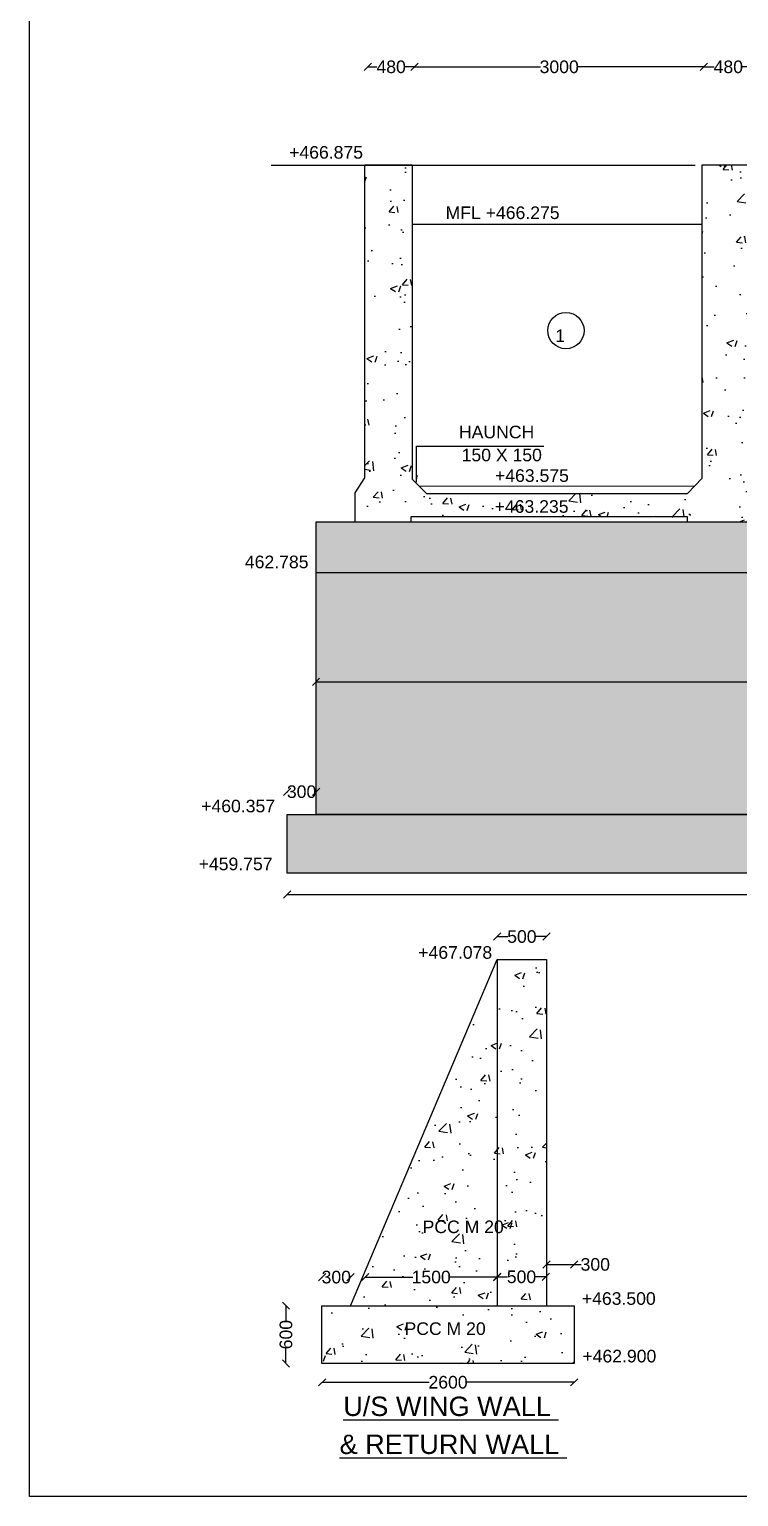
# Model space of a CAD drawing. Header units: millimetres. Extents: x 5124 to 2827070, y 2311 to 44738236.
# Drawn here: x 2780977 to 2788295, y 44707990 to 44723133 of the extents above; entities that cross this region are included whole.
import ezdxf

# ---------------------------------------------------------------- set-up
doc = ezdxf.new("R2010")
doc.units = ezdxf.units.MM
doc.header["$MEASUREMENT"] = 0
doc.layers.add('TEXT', color=7, linetype='Continuous')
doc.styles.get("Standard").update_dxf_attribs({"font": 'arial.ttf', "height": 130})
doc.dimstyles.get("Standard").update_dxf_attribs({"dimtxt": 130, "dimasz": 75, "dimexe": 0.18, "dimexo": 0.0625, "dimgap": 0.09, "dimtad": 0, "dimdec": 0, "dimzin": 0, "dimdsep": 46, "dimtxsty": 'Standard', "dimblk": 'OBLIQUE', "dimcen": 0.09, "dimse1": 1, "dimse2": 1, "dimadec": 0, "dimazin": 0, "dimtfac": 1, "dimtdec": 0, "dimtofl": 0, "dimtmove": 0, "dimatfit": 3, "dimfxl": 1, "dimtolj": 1, "dimtzin": 0, "dimarcsym": 0})
pattern_1 = [(50, (0, 0), (717.2601826, -62.752135), [75, -825]), (355, (0, 0), (-138.751334, 752.192134), [60, -660]), (100.4514, (59.8, -5.2), (578.509382, 689.439542), [63.74019, -701.142112]), (46.1842, (0, 200), (1067.241049, -165.519014), [112.5, -1237.5]), (96.6356, (88.9, 186.2), (934.662706, 974.11787), [95.610288, -1051.713]), (351.1842, (0, 200), (934.661945, 974.1186), [90, -990]), (21, (100, 150), (596.907052, -402.618891), [75, -825]), (326, (100, 150), (243.315332, 725.150045), [60, -660]), (71.4514, (149.74, 116.45), (840.222629, 322.530497), [63.74019, -701.142112]), (37.5, (0, 0), (12.1598553, 332.8938538), [0, -652, 0, -670, 0, -662.5]), (7.5, (0, 0), (263.0695374, 394.411712), [0, -382, 0, -637, 0, -252.5]), (327.5, (-223, 0), (533.8224362, -22.5548717), [0, -250, 0, -780, 0, -1035]), (317.5, (-323, 0), (583.1861693, 100.1049823), [0, -325, 0, -518, 0, -735])]

# ---------------------------------------------------------------- blocks, each defined once
blk = doc.blocks.new('_Oblique')
at = {"color": 0, "linetype": 'ByBlock', "lineweight": -2}
blk.add_line((-0.5, -0.5), (0.5, 0.5), dxfattribs=at)
blk = doc.blocks.new('*D41')
at = {"layer": 'Defpoints', "color": 0, "transparency": 16777216}
for p in [(2784951, 44722746), (2784469, 44721726), (2784951, 44721726)]:
    blk.add_point(p, dxfattribs=at)
at = {"layer": 'TEXT', "color": 0, "lineweight": -2, "transparency": 16777216}
for p, q in [((2784469, 44722746), (2784564, 44722746)), ((2784951, 44722746), (2784856, 44722746))]:
    blk.add_line(p, q, dxfattribs=at)
at = {"layer": 'TEXT', "color": 0, "lineweight": -2, "transparency": 16777216, "xscale": 75, "yscale": 75, "zscale": 75, "rotation": 180}
blk.add_blockref('_Oblique', (2784469, 44722746), dxfattribs=at)
at = {"layer": 'TEXT', "color": 0, "lineweight": -2, "transparency": 16777216, "xscale": 75, "yscale": 75, "zscale": 75}
blk.add_blockref('_Oblique', (2784951, 44722746), dxfattribs=at)
at = {"layer": 'TEXT', "color": 0, "transparency": 16777216, "insert": (2784710, 44722746), "char_height": 130, "attachment_point": 5}
blk.add_mtext('\\A1;480', dxfattribs=at)
blk = doc.blocks.new('*D24')
at = {"layer": 'Defpoints', "color": 0, "transparency": 16777216}
for p in [(2784951, 44722746), (2787937, 44722746), (2787937, 44722746)]:
    blk.add_point(p, dxfattribs=at)
at = {"layer": 'TEXT', "color": 0, "lineweight": -2, "transparency": 16777216}
for p, q in [((2784951, 44722746), (2786250, 44722746)), ((2787937, 44722746), (2786638, 44722746))]:
    blk.add_line(p, q, dxfattribs=at)
at = {"layer": 'TEXT', "color": 0, "lineweight": -2, "transparency": 16777216, "xscale": 75, "yscale": 75, "zscale": 75, "rotation": 180}
blk.add_blockref('_Oblique', (2784951, 44722746), dxfattribs=at)
at = {"layer": 'TEXT', "color": 0, "lineweight": -2, "transparency": 16777216, "xscale": 75, "yscale": 75, "zscale": 75}
blk.add_blockref('_Oblique', (2787937, 44722746), dxfattribs=at)
at = {"layer": 'TEXT', "color": 0, "transparency": 16777216, "insert": (2786444, 44722746), "char_height": 130, "attachment_point": 5}
blk.add_mtext('\\A1;3000', dxfattribs=at)
blk = doc.blocks.new('*D25')
at = {"layer": 'Defpoints', "color": 0, "transparency": 16777216}
for p in [(2787937, 44722746), (2788441, 44722746), (2788441, 44722746)]:
    blk.add_point(p, dxfattribs=at)
at = {"layer": 'TEXT', "color": 0, "lineweight": -2, "transparency": 16777216}
for p, q in [((2787937, 44722746), (2788043, 44722746)), ((2788441, 44722746), (2788335, 44722746))]:
    blk.add_line(p, q, dxfattribs=at)
at = {"layer": 'TEXT', "color": 0, "lineweight": -2, "transparency": 16777216, "xscale": 75, "yscale": 75, "zscale": 75, "rotation": 180}
blk.add_blockref('_Oblique', (2787937, 44722746), dxfattribs=at)
at = {"layer": 'TEXT', "color": 0, "lineweight": -2, "transparency": 16777216, "xscale": 75, "yscale": 75, "zscale": 75}
blk.add_blockref('_Oblique', (2788441, 44722746), dxfattribs=at)
at = {"layer": 'TEXT', "color": 0, "transparency": 16777216, "insert": (2788189, 44722746), "char_height": 130, "attachment_point": 5}
blk.add_mtext('\\A1;480', dxfattribs=at)
blk = doc.blocks.new('*D54')
at = {"layer": 'Defpoints', "color": 0, "transparency": 16777216}
for p in [(2786312, 44713770), (2785805, 44713532), (2786312, 44713532)]:
    blk.add_point(p, dxfattribs=at)
at = {"layer": 'TEXT', "color": 0, "lineweight": -2, "transparency": 16777216}
for p, q in [((2785805, 44713770), (2785915, 44713770)), ((2786312, 44713770), (2786202, 44713770))]:
    blk.add_line(p, q, dxfattribs=at)
at = {"layer": 'TEXT', "color": 0, "lineweight": -2, "transparency": 16777216, "xscale": 75, "yscale": 75, "zscale": 75, "rotation": 180}
blk.add_blockref('_Oblique', (2785805, 44713770), dxfattribs=at)
at = {"layer": 'TEXT', "color": 0, "lineweight": -2, "transparency": 16777216, "xscale": 75, "yscale": 75, "zscale": 75}
blk.add_blockref('_Oblique', (2786312, 44713770), dxfattribs=at)
at = {"layer": 'TEXT', "color": 0, "transparency": 16777216, "insert": (2786059, 44713770), "char_height": 130, "attachment_point": 5}
blk.add_mtext('\\A1;500', dxfattribs=at)
blk = doc.blocks.new('*D55')
at = {"layer": 'Defpoints', "color": 0, "transparency": 16777216}
for p in [(2784291, 44710255), (2783997, 44709961), (2784291, 44709961)]:
    blk.add_point(p, dxfattribs=at)
at = {"layer": 'TEXT', "color": 0, "lineweight": -2, "transparency": 16777216}
for p, q in [((2783997, 44710255), (2784001, 44710255)), ((2784291, 44710255), (2784287, 44710255))]:
    blk.add_line(p, q, dxfattribs=at)
at = {"layer": 'TEXT', "color": 0, "lineweight": -2, "transparency": 16777216, "xscale": 75, "yscale": 75, "zscale": 75, "rotation": 180}
blk.add_blockref('_Oblique', (2783997, 44710255), dxfattribs=at)
at = {"layer": 'TEXT', "color": 0, "lineweight": -2, "transparency": 16777216, "xscale": 75, "yscale": 75, "zscale": 75}
blk.add_blockref('_Oblique', (2784291, 44710255), dxfattribs=at)
at = {"layer": 'TEXT', "color": 0, "transparency": 16777216, "insert": (2784144, 44710255), "char_height": 130, "attachment_point": 5}
blk.add_mtext('\\A1;300', dxfattribs=at)
blk = doc.blocks.new('*D56')
at = {"layer": 'Defpoints', "color": 0, "transparency": 16777216}
for p in [(2784441, 44710255), (2785805, 44710256), (2785805, 44710224)]:
    blk.add_point(p, dxfattribs=at)
at = {"layer": 'TEXT', "color": 0, "lineweight": -2, "transparency": 16777216}
for p, q in [((2784441, 44710256), (2784935, 44710256)), ((2785805, 44710256), (2785311, 44710256))]:
    blk.add_line(p, q, dxfattribs=at)
at = {"layer": 'TEXT', "color": 0, "lineweight": -2, "transparency": 16777216, "xscale": 75, "yscale": 75, "zscale": 75, "rotation": 180}
blk.add_blockref('_Oblique', (2784441, 44710256), dxfattribs=at)
at = {"layer": 'TEXT', "color": 0, "lineweight": -2, "transparency": 16777216, "xscale": 75, "yscale": 75, "zscale": 75}
blk.add_blockref('_Oblique', (2785805, 44710256), dxfattribs=at)
at = {"layer": 'TEXT', "color": 0, "transparency": 16777216, "insert": (2785123, 44710256), "char_height": 130, "attachment_point": 5}
blk.add_mtext('\\A1;1500', dxfattribs=at)
blk = doc.blocks.new('*D57')
at = {"layer": 'Defpoints', "color": 0, "transparency": 16777216}
for p in [(2785805, 44710256), (2786305, 44710258), (2786305, 44710256)]:
    blk.add_point(p, dxfattribs=at)
at = {"layer": 'TEXT', "color": 0, "lineweight": -2, "transparency": 16777216}
for p, q in [((2785805, 44710258), (2785912, 44710258)), ((2786305, 44710258), (2786199, 44710258))]:
    blk.add_line(p, q, dxfattribs=at)
at = {"layer": 'TEXT', "color": 0, "lineweight": -2, "transparency": 16777216, "xscale": 75, "yscale": 75, "zscale": 75, "rotation": 180}
blk.add_blockref('_Oblique', (2785805, 44710258), dxfattribs=at)
at = {"layer": 'TEXT', "color": 0, "lineweight": -2, "transparency": 16777216, "xscale": 75, "yscale": 75, "zscale": 75}
blk.add_blockref('_Oblique', (2786305, 44710258), dxfattribs=at)
at = {"layer": 'TEXT', "color": 0, "transparency": 16777216, "insert": (2786055, 44710258), "char_height": 130, "attachment_point": 5}
blk.add_mtext('\\A1;500', dxfattribs=at)
blk = doc.blocks.new('*D58')
at = {"layer": 'Defpoints', "color": 0, "transparency": 16777216}
for p in [(2786597, 44710386), (2786312, 44709961), (2786597, 44709961)]:
    blk.add_point(p, dxfattribs=at)
at = {"layer": 'TEXT', "color": 0, "lineweight": -2, "transparency": 16777216}
for p, q in [((2786312, 44710386), (2786597, 44710386)), ((2786597, 44710386), (2786672, 44710386))]:
    blk.add_line(p, q, dxfattribs=at)
at = {"layer": 'TEXT', "color": 0, "lineweight": -2, "transparency": 16777216, "xscale": 75, "yscale": 75, "zscale": 75, "rotation": 180}
blk.add_blockref('_Oblique', (2786312, 44710386), dxfattribs=at)
at = {"layer": 'TEXT', "color": 0, "lineweight": -2, "transparency": 16777216, "xscale": 75, "yscale": 75, "zscale": 75}
blk.add_blockref('_Oblique', (2786597, 44710386), dxfattribs=at)
at = {"layer": 'TEXT', "color": 0, "transparency": 16777216, "insert": (2786816, 44710386), "char_height": 130, "attachment_point": 5}
blk.add_mtext('\\A1;300', dxfattribs=at)
blk = doc.blocks.new('*D59')
at = {"layer": 'Defpoints', "color": 0, "transparency": 16777216}
for p in [(2783997, 44709961), (2783625, 44709364), (2783997, 44709364)]:
    blk.add_point(p, dxfattribs=at)
at = {"layer": 'TEXT', "color": 0, "lineweight": -2, "transparency": 16777216}
for p, q in [((2783625, 44709961), (2783625, 44709806)), ((2783625, 44709364), (2783625, 44709518))]:
    blk.add_line(p, q, dxfattribs=at)
at = {"layer": 'TEXT', "color": 0, "lineweight": -2, "transparency": 16777216, "xscale": 75, "yscale": 75, "zscale": 75}
for p, rotation in [((2783625, 44709961), 90), ((2783625, 44709364), 270)]:
    blk.add_blockref('_Oblique', p, dxfattribs=dict(at, rotation=rotation))
at = {"layer": 'TEXT', "color": 0, "transparency": 16777216, "insert": (2783625, 44709662), "char_height": 130, "attachment_point": 5, "rotation": 90}
blk.add_mtext('\\A1;600', dxfattribs=at)
blk = doc.blocks.new('*D60')
at = {"layer": 'Defpoints', "color": 0, "transparency": 16777216}
for p in [(2783997, 44709364), (2786597, 44709364), (2786597, 44709170)]:
    blk.add_point(p, dxfattribs=at)
at = {"layer": 'TEXT', "color": 0, "lineweight": -2, "transparency": 16777216}
for p, q in [((2783997, 44709170), (2785102, 44709170)), ((2786597, 44709170), (2785492, 44709170))]:
    blk.add_line(p, q, dxfattribs=at)
at = {"layer": 'TEXT', "color": 0, "lineweight": -2, "transparency": 16777216, "xscale": 75, "yscale": 75, "zscale": 75, "rotation": 180}
blk.add_blockref('_Oblique', (2783997, 44709170), dxfattribs=at)
at = {"layer": 'TEXT', "color": 0, "lineweight": -2, "transparency": 16777216, "xscale": 75, "yscale": 75, "zscale": 75}
blk.add_blockref('_Oblique', (2786597, 44709170), dxfattribs=at)
at = {"layer": 'TEXT', "color": 0, "transparency": 16777216, "insert": (2785297, 44709170), "char_height": 130, "attachment_point": 5}
blk.add_mtext('\\A1;2600', dxfattribs=at)
blk = doc.blocks.new('*D83')
at = {"layer": 'Defpoints', "color": 0, "transparency": 16777216}
for p in [(2783935, 44716379), (2813735, 44716399), (2813735, 44716379)]:
    blk.add_point(p, dxfattribs=at)
at = {"layer": 'TEXT', "color": 0, "lineweight": -2, "transparency": 16777216}
for p, q in [((2783935, 44716399), (2798589, 44716399)), ((2813735, 44716399), (2799080, 44716399))]:
    blk.add_line(p, q, dxfattribs=at)
at = {"layer": 'TEXT', "color": 0, "lineweight": -2, "transparency": 16777216, "xscale": 75, "yscale": 75, "zscale": 75, "rotation": 180}
blk.add_blockref('_Oblique', (2783935, 44716399), dxfattribs=at)
at = {"layer": 'TEXT', "color": 0, "lineweight": -2, "transparency": 16777216, "xscale": 75, "yscale": 75, "zscale": 75}
blk.add_blockref('_Oblique', (2813735, 44716399), dxfattribs=at)
at = {"layer": 'TEXT', "color": 0, "transparency": 16777216, "insert": (2798835, 44716399), "char_height": 130, "attachment_point": 5}
blk.add_mtext('\\A1;29820', dxfattribs=at)
blk = doc.blocks.new('*D84')
at = {"layer": 'Defpoints', "color": 0, "transparency": 16777216}
for p in [(2783636, 44714425), (2813996, 44714425), (2813996, 44714204)]:
    blk.add_point(p, dxfattribs=at)
at = {"layer": 'TEXT', "color": 0, "lineweight": -2, "transparency": 16777216}
for p, q in [((2783636, 44714204), (2798571, 44714204)), ((2813996, 44714204), (2799060, 44714204))]:
    blk.add_line(p, q, dxfattribs=at)
at = {"layer": 'TEXT', "color": 0, "lineweight": -2, "transparency": 16777216, "xscale": 75, "yscale": 75, "zscale": 75, "rotation": 180}
blk.add_blockref('_Oblique', (2783636, 44714204), dxfattribs=at)
at = {"layer": 'TEXT', "color": 0, "lineweight": -2, "transparency": 16777216, "xscale": 75, "yscale": 75, "zscale": 75}
blk.add_blockref('_Oblique', (2813996, 44714204), dxfattribs=at)
at = {"layer": 'TEXT', "color": 0, "transparency": 16777216, "insert": (2798816, 44714204), "char_height": 130, "attachment_point": 5}
blk.add_mtext('\\A1;30420', dxfattribs=at)
blk = doc.blocks.new('*D86')
at = {"layer": 'Defpoints', "color": 0, "transparency": 16777216}
for p in [(2783937, 44715265), (2783636, 44715030), (2783937, 44715030)]:
    blk.add_point(p, dxfattribs=at)
at = {"layer": 'TEXT', "color": 0, "lineweight": -2, "transparency": 16777216}
for p, q in [((2783636, 44715265), (2783643, 44715265)), ((2783937, 44715265), (2783930, 44715265))]:
    blk.add_line(p, q, dxfattribs=at)
at = {"layer": 'TEXT', "color": 0, "lineweight": -2, "transparency": 16777216, "xscale": 75, "yscale": 75, "zscale": 75, "rotation": 180}
blk.add_blockref('_Oblique', (2783636, 44715265), dxfattribs=at)
at = {"layer": 'TEXT', "color": 0, "lineweight": -2, "transparency": 16777216, "xscale": 75, "yscale": 75, "zscale": 75}
blk.add_blockref('_Oblique', (2783937, 44715265), dxfattribs=at)
at = {"layer": 'TEXT', "color": 0, "transparency": 16777216, "insert": (2783786, 44715265), "char_height": 130, "attachment_point": 5}
blk.add_mtext('\\A1;300', dxfattribs=at)

msp = doc.modelspace()

# ---------------------------------------------------------------- hatches: boundary and pattern name
at = {"layer": 'TEXT'}
h = msp.add_hatch(dxfattribs=at)
h.set_pattern_fill('AR-CONC', color=256, scale=100, style=0)
h.set_pattern_definition(pattern_1)
h.paths.add_polyline_path([(2798826, 44721733.4), (2798338.8, 44721733.4), (2798338.8, 44718512.3), (2798191.8, 44718364.4), (2795492.6, 44718364.4), (2795350.7, 44718502.9), (2795350.7, 44721733.4), (2794863.3, 44721733.4), (2794863.3, 44718516.6), (2794709.8, 44718361.4), (2792017.5, 44718361.4), (2791872.7, 44718516.1), (2791872.7, 44721733.4), (2791388.8, 44721733.4), (2791388.8, 44718509.6), (2791235.6, 44718349), (2788550.1, 44718349), (2788404.1, 44718496.2), (2788404.1, 44721733.4), (2787918.5, 44721733.4), (2787918.5, 44718503), (2787766.6, 44718343.3), (2785073.4, 44718343.3), (2784927.2, 44718490.8), (2784927.2, 44721733.4), (2784438.2, 44721733.4), (2784438.2, 44718505.2), (2784338.4, 44718349), (2784338.4, 44718051.5), (2784914.5, 44718051.5), (2784914.5, 44718101.7), (2787766.1, 44718101.7), (2787766.1, 44718051.5), (2788541.9, 44718051.5), (2788541.9, 44718113.1), (2791230.6, 44718113.1), (2791230.6, 44718051.5), (2792010.6, 44718051.5), (2792010.6, 44718112.3), (2794710.4, 44718112.3), (2794710.4, 44718051.5), (2795489.7, 44718051.5), (2795489.7, 44718103.1), (2798186.9, 44718103.1), (2798186.9, 44718051.5), (2798826, 44718051.5)])
h = msp.add_hatch(dxfattribs=at)
h.set_pattern_fill('AR-CONC', color=256, scale=100, style=0)
h.set_pattern_definition(pattern_1)
h.paths.add_polyline_path([(2813995.9, 44715030), (2783635.8, 44715030), (2783635.8, 44714425.4), (2813995.9, 44714425.4)])
h.paths.add_polyline_path([(2813695.5, 44718051.5), (2783937, 44718051.5), (2783937, 44715030), (2813695.5, 44715030)])
h = msp.add_hatch(dxfattribs=at)
h.set_pattern_fill('AR-CONC', color=256, scale=100, style=0)
h.set_pattern_definition(pattern_1)
h.paths.add_polyline_path([(2785805.2, 44713531.9), (2784291.4, 44709960.8), (2785805.2, 44709960.8)])
h.paths.add_polyline_path([(2786311.9, 44713531.9), (2785805.2, 44713531.9), (2785805.2, 44709960.8), (2786311.9, 44709960.8)])
h.paths.add_polyline_path([(2786597.4, 44709960.8), (2786311.9, 44709960.8), (2784291.4, 44709960.8), (2783996.5, 44709960.8), (2783996.5, 44709363.5), (2786597.4, 44709363.5)])

# ---------------------------------------------------------------- linework, layer by layer
for points in [[(2780977.1, 44738236), (2827070.1, 44738236), (2827070.1, 44707989.8), (2780977.1, 44707989.8)], [(2784914.5, 44718051.5), (2787766.1, 44718051.5), (2787766.1, 44718101.7), (2784914.5, 44718101.7)], [(2813695.5, 44715030), (2783937, 44715030), (2783937, 44718051.5), (2813695.5, 44718051.5)], [(2783635.8, 44715030), (2813995.9, 44715030), (2813995.9, 44714425.4), (2783635.8, 44714425.4)]]:
    msp.add_lwpolyline(points, close=True, dxfattribs=at)
for points in [[(2787845.2, 44721729.8), (2783471.3, 44721729.8)], [(2784338.4, 44718051.5), (2784338.4, 44718349), (2784438.2, 44718505.2), (2784438.2, 44721733.4), (2784927.2, 44721733.4), (2784927.2, 44718490.8), (2785073.4, 44718343.3), (2787766.6, 44718343.3), (2787918.5, 44718503), (2787918.5, 44721733.4), (2788404.1, 44721733.4)], [(2784927.2, 44721122.2), (2787918.5, 44721122.2)], [(2785000.3, 44718417.1), (2787842.6, 44718423.1)], [(2813695.5, 44717523), (2783937, 44717523)], [(2784291.4, 44709960.8), (2785805.2, 44713531.9), (2786311.9, 44713531.9), (2786311.9, 44709960.8)], [(2785805.2, 44713531.9), (2785805.2, 44709960.8)], [(2786311.9, 44709960.8), (2786597.4, 44709960.8), (2786597.4, 44709363.5), (2783996.5, 44709363.5), (2783996.5, 44709960.8), (2784291.4, 44709960.8)], [(2784291.4, 44709960.8), (2786311.9, 44709960.8)]]:
    msp.add_lwpolyline(points, dxfattribs=at)
msp.add_circle((2786513.7, 44720023.9), 186.8, dxfattribs=at)

# ---------------------------------------------------------------- texts
for s, height, p in [('+466.875', 130, (2783657.4, 44721798.8)), ('MFL +466.275 ', 130, (2785271.9, 44721175.5)), ('1', 130, (2786402.6, 44719906.4)), ('HAUNCH ', 130, (2785409.7, 44718912.7)), ('150 X 150 ', 130, (2785437.4, 44718675.5)), ('+463.575', 130, (2785781.4, 44718463)), ('+463.235', 130, (2785777.9, 44718144.1)), ('462.785', 130, (2783201, 44717571.9)), ('+460.357', 130, (2782749.9, 44715052.6)), ('+459.757', 130, (2782724.1, 44714454.9)), ('+467.078', 130, (2784989.8, 44713541.3)), ('PCC M 20', 130, (2785034.6, 44710709.6)), ('+463.500', 130, (2786677.5, 44709969.7)), ('PCC M 20', 130, (2784848.1, 44709658.8)), ('+462.900', 130, (2786683.4, 44709375.3)), ('%%UU/S WING WALL ', 200, (2784215.8, 44708822.3)), ('%%U& RETURN WALL ', 200, (2784178.2, 44708430.1))]:
    msp.add_text(s, height=height, dxfattribs=at).set_placement(p)

# ---------------------------------------------------------------- dimensions: what is measured, and where the dimension line sits
for base, p1, p2, text, picture, middle in [((2784950.6, 44722745.6), (2784468.6, 44721726.3), (2784950.6, 44721726.3), '480', '*D41', (2784709.6, 44722745.6)), ((2787937.4, 44722745.6), (2784950.6, 44722745.6), (2787937.4, 44722745.6), '3000', '*D24', (2786444, 44722745.6)), ((2788440.5, 44722745.6), (2787937.4, 44722745.6), (2788440.5, 44722745.6), '480', '*D25', (2788189, 44722745.6)), ((2813734.6, 44716399.5), (2783934.5, 44716379.3), (2813734.6, 44716379.3), '29820', '*D83', (2798834.6, 44716399.5)), ((2783937, 44715264.6), (2783635.8, 44715030), (2783937, 44715030), '300', '*D86', (2783786.4, 44715264.6)), ((2813995.9, 44714203.9), (2783635.8, 44714425.4), (2813995.9, 44714425.4), '30420', '*D84', (2798815.8, 44714203.9)), ((2786311.9, 44713770.4), (2785805.2, 44713531.9), (2786311.9, 44713531.9), '500', '*D54', (2786058.6, 44713770.4)), ((2786597.4, 44710385.6), (2786311.9, 44709960.8), (2786597.4, 44709960.8), '300', '*D58', (2786815.9, 44710385.6)), ((2784291.4, 44710255.4), (2783996.5, 44709960.8), (2784291.4, 44709960.8), '300', '*D55', (2784144, 44710255.4)), ((2785805.2, 44710256.3), (2784441.4, 44710255.4), (2785805.2, 44710224.5), '1500', '*D56', (2785123.3, 44710256.3)), ((2786305.2, 44710257.9), (2785805.2, 44710256.3), (2786305.2, 44710256.3), '500', '*D57', (2786055.2, 44710257.9)), ((2786597.4, 44709170.3), (2783996.5, 44709363.5), (2786597.4, 44709363.5), '2600', '*D60', (2785297, 44709170.3))]:
    dim = msp.add_linear_dim(base=base, p1=p1, p2=p2, text=text, dimstyle='Standard', override={"dimtxt": 130}, dxfattribs=at)
    dim.commit()
    dim.dimension.update_dxf_attribs({"geometry": picture, "text_midpoint": middle})
dim = msp.add_linear_dim(base=(2783624.6, 44709363.5), p1=(2783996.5, 44709960.8), p2=(2783996.5, 44709363.5), angle=90, text='600', dimstyle='Standard', override={"dimtxt": 130}, dxfattribs=at)
dim.commit()
dim.dimension.update_dxf_attribs({"geometry": '*D59', "text_midpoint": (2783624.6, 44709662.2)})

# ---------------------------------------------------------------- leaders
msp.add_leader([(2784973.2, 44718460.1), (2784973.2, 44718830.7), (2786285.7, 44718830.7)], dimstyle='Standard', override={"dimtxt": 130}, dxfattribs=at)

doc.saveas('drawing.dxf')
